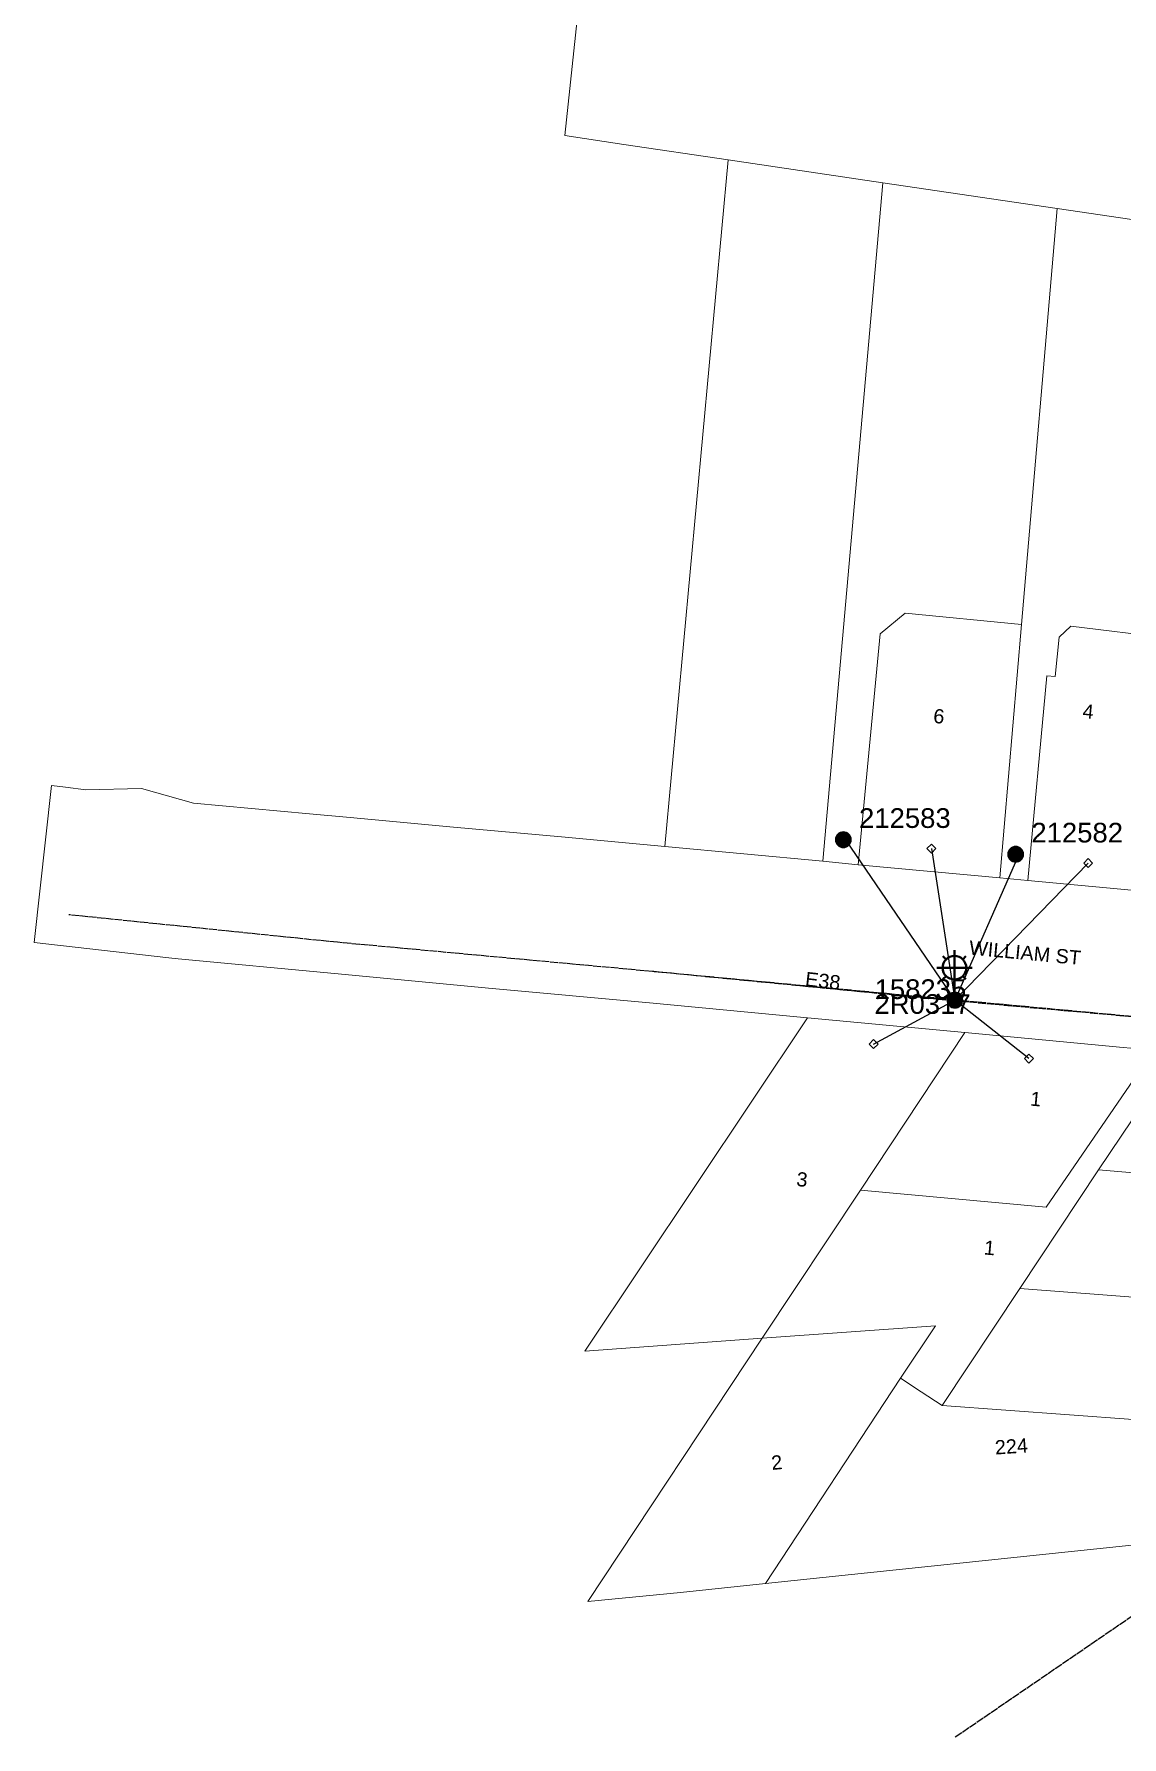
# Model space of a CAD drawing. Header units: metres. Extents: x 302407 to 305113, y 6184433 to 6187336.
# Drawn here: x 302487.4 to 302625.7, y 6186149.6 to 6186366 of the extents above; entities that cross this region are included whole.
import ezdxf
from ezdxf.enums import TextEntityAlignment as Align

# ---------------------------------------------------------------- set-up
doc = ezdxf.new("R2010")
doc.units = ezdxf.units.M
doc.linetypes.add('Cable Exist OH', pattern=[1, 1, 0])
doc.layers.get('0').update_dxf_attribs({"color": 6})
for name, color, linetype, lineweight in [('Cadastre Buildings_SP_EXT', 7, 'Continuous', 5), ('Cadastre Land Parcels_SP_EXT', 7, 'Continuous', 5), ('Cadastre Roads_SP_EXT', 7, 'Continuous', 5)]:
    doc.layers.add(name, color=color, linetype=linetype, lineweight=lineweight)
for name, color, linetype in [('Equip_SP_SL_EXT', 7, 'Continuous'), ('Mains_HV_EXT', 7, 'Continuous'), ('Mains_LV_EXT', 7, 'Continuous'), ('Mains_SL_EXT', 7, 'Continuous'), ('Services_SP_EXT', 7, 'Continuous'), ('SupportsOH_SP_TR_HV_LV_SL_EXT', 7, 'Continuous')]:
    doc.layers.add(name, color=color, linetype=linetype)
doc.styles.add('iecARIAL', font='arial.ttf', dxfattribs={"height": 2})
doc.styles.add('POLE_LABEL', font='arial.ttf')
doc.styles.get("Standard").update_dxf_attribs({"font": 'arial.ttf'})

# ---------------------------------------------------------------- blocks, each defined once
blk = doc.blocks.new('SL_LANTERN_EXT')
at = {"lineweight": 40}
for p, q in [((-1.46, 5.68), (-1.06, 5.28)), ((0, 1.97), (0, 6.47)), ((1.46, 5.68), (1.06, 5.28)), ((-2.25, 4.22), (2.25, 4.22)), ((-1.46, 2.76), (-1.06, 3.16)), ((0, 0), (0, 2.72)), ((1.46, 2.76), (1.06, 3.16))]:
    blk.add_line(p, q, dxfattribs=at)
blk.add_circle((0, 4.22), 1.5, dxfattribs=at)
at = {"style": 'iecARIAL', "flags": 8}
blk.add_attdef('ASSET_NUM', (1.5, 1.5), '', height=2.5, dxfattribs=at)
for tag, p, height, flags in [('OPERATING_VOLTAGE', (0.98, -1.65), 0.2, 9), ('ORIENTATION', (0.98, -1.85), 0.2, 9), ('OWNED_BY', (0.98, -2.05), 0.2, 9), ('STATE', (0.98, -2.25), 0.2, 9), ('CONSTRUCTED_VOLTAGE', (0.98, -0.65), 0.2, 9), ('CONTROL_TYPE', (0.98, -0.85), 0.2, 9), ('LANTERN_PURPOSE', (0.98, -1.05), 0.2, 9), ('LANTERN_TYPE', (0.98, -1.25), 0.2, 9), ('NO_PHASES', (0.98, -1.45), 0.2, 9), ('LNUMBER', (2.18, -3.25), 2.5, 8), ('USAGE', (0.98, -2.45), 0.2, 9), ('CEXIST', (0.98, -2.65), 0.2, 9), ('CNEW', (0.98, -2.85), 0.2, 9), ('CNUMBER', (0.98, -3.05), 0.2, 9), ('CREMOVE', (0.98, -3.25), 0.2, 9), ('CREPLACE', (0.98, -3.45), 0.2, 9), ('LKINGHEIGHT', (0.98, -3.65), 0.2, 9), ('LBRACKET', (0.98, -3.85), 0.2, 9), ('LBRACKETVOCAB', (0.98, -4.05), 0.2, 9), ('LCATEGORY', (0.98, -4.25), 0.2, 9), ('LCHARGE1', (0.98, -4.45), 0.2, 9), ('LCHARGE1PERCENT', (0.98, -4.65), 0.2, 9), ('LCHARGE2', (0.98, -4.85), 0.2, 9), ('LCHARGE2PERCENT', (0.98, -5.05), 0.2, 9), ('LCHARGE3', (0.98, -5.25), 0.2, 9), ('LCHARGE3PERCENT', (0.98, -5.45), 0.2, 9), ('LEXIST', (0.98, -5.65), 0.2, 9), ('LLAMP', (0.98, -5.85), 0.2, 9), ('LLAMPVOCAB', (0.98, -6.05), 0.2, 9), ('LMAST', (0.98, -6.25), 0.2, 9), ('LMASTVOCAB', (0.98, -6.45), 0.2, 9), ('LNEW', (0.98, -6.65), 0.2, 9), ('LANTNUMBER', (0.98, -6.85), 0.2, 9), ('LOUTREACH', (0.98, -7.25), 0.2, 9), ('LOUTREACHVOCAB', (0.98, -7.45), 0.2, 9), ('LRATECODE', (0.98, -7.65), 0.2, 9), ('LREMOVE', (0.98, -7.85), 0.2, 9), ('LREPLACE', (0.98, -8.05), 0.2, 9), ('LTYPE', (0.98, -8.25), 0.2, 9), ('LTYPEVOCAB', (0.98, -8.45), 0.2, 9), ('LEGEND', (0.98, -8.65), 0.2, 9), ('LOCATION', (0.98, -8.85), 0.2, 9), ('STREETNAME', (0.98, -9.25), 0.2, 9), ('SUBURB', (0.98, -9.45), 0.2, 1), ('NOTES', (0.98, -9.05), 0.2, 9)]:
    blk.add_attdef(tag, p, '', height=height, dxfattribs=dict(flags=flags))
blk = doc.blocks.new('CCP_EXT')
at = {"flags": 9}
for tag, p in [('STATE', (0, -1.8)), ('NOTES', (0, -2))]:
    blk.add_attdef(tag, text='', height=0.2, dxfattribs=at).set_placement(p, align=Align.MIDDLE_LEFT)
blk.add_wipeout([(0, 0.57), (0.57, 0), (0, -0.57), (-0.57, 0)])
blk.add_lwpolyline([(-0.57, 0), (0, 0.57), (0.57, 0), (0, -0.57), (-0.57, 0)])
at = {"flags": 1}
blk.add_attdef('Z', (0, 0), '', height=0.2, dxfattribs=at)
at = {"flags": 9}
for tag, p in [('CCP_TYPE', (0, 0)), ('CONSTRUCTED_VOLTAGE', (0, -0.2)), ('OPERATING_VOLTAGE', (0, -0.6)), ('ORIENTATION', (0, -0.8)), ('OWNED_BY', (0, -1)), ('NO_PHASES', (0, -0.4)), ('USAGE', (0, -1.2)), ('LEGEND', (0, -1.4)), ('LIFE_SUPPORT', (0, -1.6))]:
    blk.add_attdef(tag, text='', height=0.2, dxfattribs=at).set_placement(p, align=Align.MIDDLE_LEFT)
blk = doc.blocks.new('POLE_EXT')
blk.add_hatch(color=256).paths.add_polyline_path([(-1, 0, 1), (1, 0, 1)])
blk.add_lwpolyline([(-1, 0, 1), (1, 0, 1)], format="xyb", close=True)
for tag, height, flags, p in [('pNumber', 2.5, 8, (-17.84, 2.07)), ('OWNED_BY', 0.2, 9, (1.35, -0.4)), ('SPECIAL_USE', 0.2, 9, (1.35, -0.8)), ('STATE', 0.2, 9, (1.35, -1)), ('cLV', 0.2, 9, (1.35, -1.4)), ('hDepth', 0.2, 9, (1.35, -1.6)), ('hDia', 0.2, 9, (1.35, -1.8)), ('cHV', 0.2, 9, (1.35, -2)), ('PARENT', 0.2, 9, (1.35, -0.6)), ('USAGE', 0.2, 9, (1.35, -1.2)), ('LBRACKET', 0.2, 9, (1.35, -2.2)), ('cLinedev', 0.2, 9, (1.35, -3.4)), ('pExisting', 0.2, 9, (1.35, -3.8)), ('pFooting', 0.2, 9, (1.35, -4.4)), ('LExisting', 0.2, 9, (1.35, -2.4)), ('LANTNUMBER', 0.2, 9, (1.35, -2.6)), ('LOther', 0.2, 9, (1.35, -2.8)), ('LRemove', 0.2, 9, (1.35, -3)), ('LEGEND', 0.2, 9, (1.35, -3.2)), ('LOCATION', 0.2, 9, (1.35, -3.6)), ('PFNUMBER', 0.2, 9, (1.35, -4)), ('NEWPFNUMBER', 0.2, 9, (1.35, -4.2)), ('pNew', 0.2, 9, (1.35, -4.6)), ('pRelocate', 0.2, 9, (1.35, -5)), ('pRemove', 0.2, 9, (1.35, -5.2)), ('pReplace', 0.2, 9, (1.35, -5.4)), ('pStay', 0.2, 9, (1.35, -5.6)), ('pType', 0.2, 9, (1.35, -5.8)), ('cspan', 0.2, 9, (1.35, -6)), ('STREETNAME', 0.2, 9, (1.35, -6.2)), ('SUBURB', 0.2, 9, (1.35, -6.4)), ('OPERATED_BY', 0.2, 9, (1.36, -7.01)), ('NOTES', 0.2, 9, (1.35, -6.6)), ('MAINTAINED_BY', 0.2, 9, (1.36, -6.81))]:
    blk.add_attdef(tag, text='', height=height, dxfattribs=dict(flags=flags)).set_placement(p, align=Align.MIDDLE_LEFT)
at = {"style": 'POLE_LABEL'}
for tag, height, flags, p in [('ASSET_NUM', 2.5, 8, (2, 2)), ('STRUCTURE_PLANT_NUMBER', 0.2, 9, (1.35, 0.03)), ('STREET_CODE', 0.2, 9, (1.35, -0.2))]:
    blk.add_attdef(tag, text='', height=height, dxfattribs=dict(at, flags=flags)).set_placement(p, align=Align.MIDDLE_LEFT)
at = {"flags": 1}
blk.add_attdef('Z', (1.35, -7.33), '', height=0.2, dxfattribs=at)

msp = doc.modelspace()

# ---------------------------------------------------------------- linework, layer by layer
at = {"layer": 'Cadastre Land Parcels_SP_EXT', "linetype": 'Continuous'}
msp.add_lwpolyline([(302560.05, 6186402.14), (302554.86, 6186353.1), (302562.37, 6186351.94), (302575.6, 6186349.99), (302595.29, 6186347.09), (302617.47, 6186343.81), (302636.44, 6186341.02), (302654.88, 6186338.27), (302720.77, 6186328.53), (302761.72, 6186322.48), (302767.19, 6186340.07), (302788.85, 6186371.52)], dxfattribs=at)
for points in [[(302612.91, 6186290.95), (302598.11, 6186292.38), (302594.93, 6186289.75), (302592.13, 6186260.41), (302610.14, 6186258.73), (302612.91, 6186290.95)], [(302631.69, 6186289.2), (302619.17, 6186290.74), (302617.71, 6186289.33), (302617.2, 6186284.32), (302616.15, 6186284.41), (302613.73, 6186258.42), (302628.72, 6186257.03), (302631.69, 6186289.2)], [(302605.72, 6186239.1), (302585.69, 6186240.96), (302557.41, 6186198.58), (302579.95, 6186200.24), (302592.43, 6186219.05), (302605.72, 6186239.1)], [(302629.75, 6186236.83), (302625.84, 6186237.19), (302605.72, 6186239.1), (302592.43, 6186219.05), (302616.07, 6186216.88), (302629.75, 6186236.83)], [(302632.74, 6186236.55), (302629.75, 6186236.83), (302616.07, 6186216.88), (302592.43, 6186219.05), (302579.95, 6186200.24), (302601.99, 6186201.83), (302597.52, 6186195.15), (302600.17, 6186193.42), (302602.81, 6186191.69), (302612.69, 6186206.57), (302622.72, 6186221.62), (302632.74, 6186236.55)], [(302674.62, 6186232.44), (302632.74, 6186236.55), (302622.72, 6186221.62), (302664.26, 6186218.09), (302674.62, 6186232.44)], [(302664.26, 6186218.09), (302622.72, 6186221.62), (302612.69, 6186206.57), (302653.78, 6186203.41), (302664.26, 6186218.09)], [(302653.78, 6186203.41), (302612.69, 6186206.57), (302602.81, 6186191.69), (302643.31, 6186188.74), (302653.78, 6186203.41)], [(302557.76, 6186166.77), (302569.55, 6186167.91), (302580.35, 6186169.05), (302597.52, 6186195.15), (302601.99, 6186201.83), (302579.95, 6186200.24), (302557.76, 6186166.77)], [(302580.35, 6186169.05), (302633.43, 6186174.62), (302643.31, 6186188.74), (302602.81, 6186191.69), (302600.17, 6186193.42), (302597.52, 6186195.15), (302580.35, 6186169.05)]]:
    msp.add_lwpolyline(points, close=True, dxfattribs=at)
at = {"layer": 'Mains_HV_EXT', "linetype": 'Cable Exist OH'}
msp.add_lwpolyline([(302604.5, 6186149.57), (302635.56, 6186170.82), (302657.53, 6186201.58)], dxfattribs=at)
at = {"layer": 'Mains_LV_EXT', "linetype": 'Cable Exist OH'}
for points in [[(302604.45, 6186243.21), (302566.02, 6186246.84)], [(302635.78, 6186240.3), (302604.45, 6186243.21)]]:
    msp.add_lwpolyline(points, dxfattribs=at)
at = {"layer": 'Mains_SL_EXT', "linetype": 'Cable Exist OH'}
for points in [[(302604.39, 6186243.1), (302566.02, 6186246.84), (302525.94, 6186250.55), (302491.78, 6186254.05)], [(302635.78, 6186240.3), (302604.39, 6186243.1)]]:
    msp.add_lwpolyline(points, dxfattribs=at)

# ---------------------------------------------------------------- block references
at = {"layer": 'Equip_SP_SL_EXT'}
ref = msp.add_blockref('SL_LANTERN_EXT', (302604.39, 6186243.1), dxfattribs=at)
ref.add_attrib('ASSET_NUM', '158235', dxfattribs={"layer": '0', "height": 2.5, "style": 'iecARIAL'}).set_placement((302605.89, 6186244.6), align=Align.MIDDLE_RIGHT)
at = {"layer": 'SupportsOH_SP_TR_HV_LV_SL_EXT'}
ref = msp.add_blockref('POLE_EXT', (302604.45, 6186243.21), dxfattribs=at)
ref.add_attrib('ASSET_NUM', '2R0317', dxfattribs={"layer": '0', "height": 2.5, "style": 'POLE_LABEL'}).set_placement((302606.45, 6186243.96), align=Align.TOP_RIGHT)

# ---------------------------------------------------------------- texts
at = {"layer": 'Cadastre Land Parcels_SP_EXT'}
for s, rotation, p in [('4', 354.6909, (302620.62, 6186279.06)), ('6', 354.7189, (302601.64, 6186278.45)), ('1', 354.7917, (302613.96, 6186229.81)), ('3', 354.619, (302584.24, 6186219.59)), ('1', 354.8, (302608.08, 6186210.89)), ('224', 3.9497, (302609.6, 6186185.45)), ('2', 5.4347, (302581.19, 6186183.49))]:
    msp.add_text(s, height=1.8, rotation=rotation, dxfattribs=at).set_placement(p)
at = {"layer": 'Cadastre Roads_SP_EXT'}
msp.add_text('WILLIAM ST', height=1.8, rotation=354.6413, dxfattribs=at).set_placement((302606.19, 6186249))
at = {"layer": 'Mains_LV_EXT'}
msp.add_text('E38', height=1.8, rotation=353.4904, dxfattribs=at).set_placement((302585.34, 6186245.02))

# ---------------------------------------------------------------- next in the draw order: block references
at = {"layer": 'Services_SP_EXT'}
for p in [(302590.64, 6186263.43), (302601.46, 6186262.46), (302612.45, 6186261.42), (302621.39, 6186260.62), (302594.11, 6186237.61), (302613.85, 6186235.77)]:
    msp.add_blockref('CCP_EXT', p, dxfattribs=at)

# ---------------------------------------------------------------- next in the draw order: linework, layer by layer
at = {"layer": 'Cadastre Buildings_SP_EXT', "linetype": 'Continuous'}
for points in [[(302595.29, 6186347.09), (302575.6, 6186349.99), (302567.58, 6186262.73), (302587.67, 6186260.85), (302595.29, 6186347.09)], [(302592.13, 6186260.41), (302594.93, 6186289.75), (302598.11, 6186292.38), (302612.91, 6186290.95), (302617.47, 6186343.81), (302595.29, 6186347.09), (302587.67, 6186260.85), (302592.13, 6186260.41)], [(302636.44, 6186341.02), (302617.47, 6186343.81), (302612.91, 6186290.95), (302610.14, 6186258.73), (302613.73, 6186258.42), (302616.15, 6186284.41), (302617.2, 6186284.32), (302617.71, 6186289.33), (302619.17, 6186290.74), (302631.69, 6186289.2), (302636.44, 6186341.02)]]:
    msp.add_lwpolyline(points, close=True, dxfattribs=at)
at = {"layer": 'Cadastre Roads_SP_EXT', "linetype": 'Continuous'}
msp.add_lwpolyline([(302628.72, 6186257.03), (302613.73, 6186258.42), (302610.14, 6186258.73), (302592.13, 6186260.41), (302587.67, 6186260.85), (302567.58, 6186262.73), (302554.43, 6186263.96), (302540.71, 6186265.19), (302527.56, 6186266.41), (302522.4, 6186266.89), (302507.65, 6186268.23), (302501.02, 6186270.12), (302493.95, 6186269.93), (302491.36, 6186270.27), (302491.36, 6186270.27), (302489.57, 6186270.46), (302487.37, 6186250.53), (302504.51, 6186248.56), (302505.69, 6186248.45), (302525.56, 6186246.57), (302545.61, 6186244.67), (302565.64, 6186242.85), (302585.69, 6186240.96), (302605.72, 6186239.1), (302625.84, 6186237.19)], dxfattribs=at)
at = {"layer": 'Services_SP_EXT'}
for points in [[(302590.64, 6186263.43), (302604.45, 6186243.21)], [(302601.46, 6186262.46), (302604.45, 6186243.21)], [(302612.45, 6186261.42), (302604.45, 6186243.21)], [(302621.39, 6186260.62), (302604.45, 6186243.21)], [(302594.11, 6186237.61), (302604.45, 6186243.21)], [(302613.85, 6186235.77), (302604.45, 6186243.21)]]:
    msp.add_lwpolyline(points, dxfattribs=at)

# ---------------------------------------------------------------- next in the draw order: block references
at = {"layer": 'SupportsOH_SP_TR_HV_LV_SL_EXT'}
ref = msp.add_blockref('POLE_EXT', (302590.26, 6186263.59), dxfattribs=at)
ref.add_attrib('ASSET_NUM', '212583', dxfattribs={"layer": '0', "height": 2.5, "style": 'POLE_LABEL'}).set_placement((302592.26, 6186264.34), align=Align.BOTTOM_LEFT)
ref = msp.add_blockref('POLE_EXT', (302612.17, 6186261.74), dxfattribs=at)
ref.add_attrib('ASSET_NUM', '212582', dxfattribs={"layer": '0', "height": 2.5, "style": 'POLE_LABEL'}).set_placement((302614.17, 6186262.49), align=Align.BOTTOM_LEFT)

doc.saveas('drawing.dxf')
